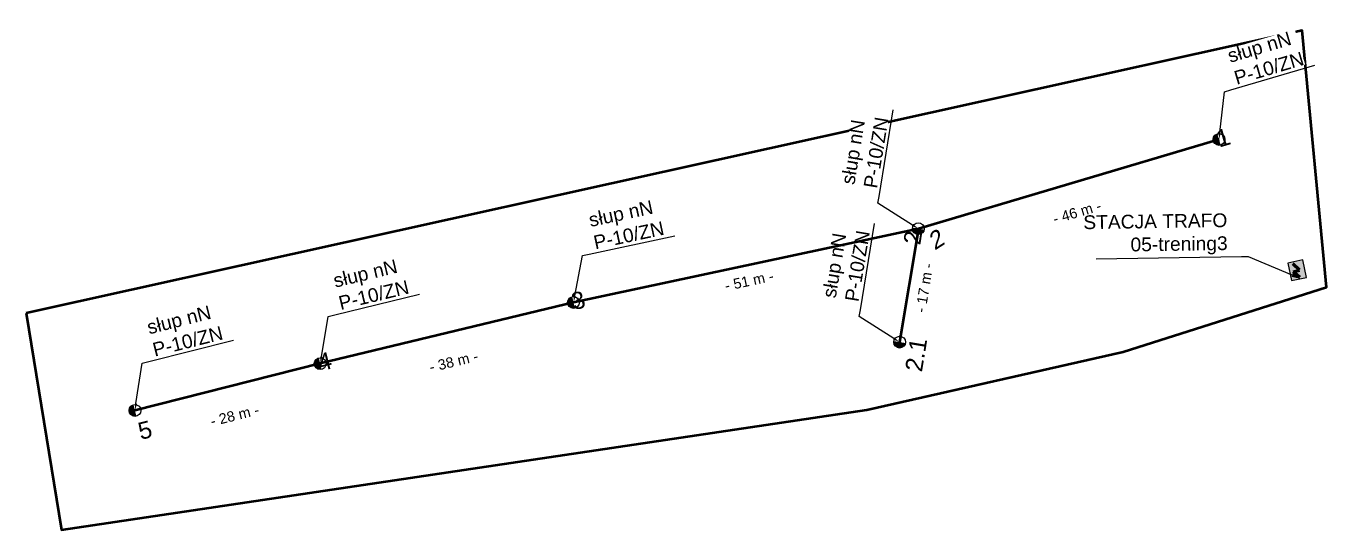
# Model space of a CAD drawing. Header units: metres. Extents: x 7531723 to 15066081, y 5784574 to 11569750.
# Drawn here: x 7536478 to 7536667.6, y 5784690.1 to 5784763.3 of the extents above; entities that cross this region are included whole.
import ezdxf
from ezdxf import colors
from ezdxf.entities.mleader import LeaderData, LeaderLine
from ezdxf.enums import TextEntityAlignment as Align
from ezdxf.math import Vec2, Vec3

# ---------------------------------------------------------------- set-up
doc = ezdxf.new("R2010")
doc.units = ezdxf.units.M
for name, color, linetype, lineweight in [('!tele', 30, 'Continuous', 40), ('!trafo', 6, 'Continuous', 50), ('_MM LINIA Sn', 40, 'Continuous', 30), ('_numery', 7, 'Continuous', 40)]:
    doc.layers.add(name, color=color, linetype=linetype, lineweight=lineweight)
for name, color, linetype in [('!wymiary', 7, 'Continuous'), ('_MM opisy', 7, 'Continuous'), ('_MM slupy', 5, 'Continuous'), ('_mm trafo', 3, 'Continuous'), ('_numery_05-trening3_1', 7, 'Continuous')]:
    doc.layers.add(name, color=color, linetype=linetype)
doc.layers.add('_arkusze model', color=7, linetype='Continuous', lineweight=50, plot=False)
doc.layers.add('_kontrola_05-trening3_1', color=6, linetype='Continuous', lineweight=50, plot=False)
doc.layers.get('0').off()
doc.styles.get("Standard").update_dxf_attribs({"font": 'arial.ttf'})
doc.dimstyles.new('opis linie', dxfattribs={"dimtxt": 1.5, "dimasz": 2.5, "dimexe": 1.25, "dimexo": 0.625, "dimgap": 2.5, "dimtad": 4, "dimdec": 0, "dimtxsty": 'Standard', "dimcen": 2.5, "dimse1": 1, "dimse2": 1, "dimsd1": 1, "dimsd2": 1, "dimclrt": 256, "dimazin": 3, "dimtfac": 1, "dimtdec": 0, "dimtmove": 0, "dimatfit": 3, "dimtfill": 1})

# ---------------------------------------------------------------- blocks, each defined once
blk = doc.blocks.new('trafo')
at = {"layer": '_mm trafo'}
h = blk.add_hatch(color=256, dxfattribs=at)
h.dxf.hatch_style = 1
h.paths.add_polyline_path([(-1.15, 1.02), (-0.52, -1.51), (1.64, -0.96), (1.01, 1.59)])
at = {"layer": '_MM LINIA Sn', "color": 2, "lineweight": 60}
for p, q in [((0.58, 0.02), (-0.43, 0.9)), ((-0.32, -0.23), (0.58, 0.02)), ((0.58, -0.92), (-0.32, -0.23)), ((0.55, -0.72), (0.41, -0.9)), ((0.41, -0.9), (0.58, -0.92)), ((0.58, -0.92), (0.55, -0.72))]:
    blk.add_line(p, q, dxfattribs=at)
at = {"layer": '_mm trafo', "flags": 128}
blk.add_lwpolyline([(-0.52, -1.52), (1.64, -0.96), (0.98, 1.58), (-1.17, 0.99), (-0.52, -1.52)], close=True, dxfattribs=at)
blk = doc.blocks.new('ZN')
at = {"layer": '_MM slupy', "transparency": 33554687}
h = blk.add_hatch(color=256, dxfattribs=at)
h.dxf.hatch_style = 1
h.paths.add_polyline_path([(0, -0.86), (0, 0.86, 1)])
at = {"layer": '_MM slupy'}
blk.add_circle((0, 0), 0.857, dxfattribs=at)
blk = doc.blocks.new('*D148')
at = {"layer": 'Defpoints', "color": 0}
for p in [(7536607.86, 5784733.84), (7536604.15, 5784717.52), (7536605.14, 5784717.36)]:
    blk.add_point(p, dxfattribs=at)
at = {"layer": '!wymiary', "insert": (7536608.72, 5784725.23), "char_height": 1.5, "attachment_point": 5, "rotation": 80.6279, "bg_fill": 3, "box_fill_scale": 1.1, "bg_fill_color": 9, "bg_fill_true_color": 13158600, "bg_fill_transparency": 0}
blk.add_mtext('\\A1;- 17 m -', dxfattribs=at)
blk = doc.blocks.new('*D149')
at = {"layer": 'Defpoints', "color": 0}
for p in [(7536520.83, 5784714.24), (7536521.07, 5784713.27), (7536493.87, 5784707.43)]:
    blk.add_point(p, dxfattribs=at)
at = {"layer": '!wymiary', "insert": (7536508.39, 5784706.7), "char_height": 1.5, "attachment_point": 5, "rotation": 14.1782, "bg_fill": 3, "box_fill_scale": 1.1, "bg_fill_color": 9, "bg_fill_true_color": 13158600, "bg_fill_transparency": 0}
blk.add_mtext('\\A1;- 28 m -', dxfattribs=at)
blk = doc.blocks.new('*D150')
at = {"layer": 'Defpoints', "color": 0}
for p in [(7536557.68, 5784723.12), (7536557.91, 5784722.15), (7536520.83, 5784714.24)]:
    blk.add_point(p, dxfattribs=at)
at = {"layer": '!wymiary', "insert": (7536540.25, 5784714.53), "char_height": 1.5, "attachment_point": 5, "rotation": 13.5472, "bg_fill": 3, "box_fill_scale": 1.1, "bg_fill_color": 9, "bg_fill_true_color": 13158600, "bg_fill_transparency": 0}
blk.add_mtext('\\A1;- 38 m -', dxfattribs=at)
blk = doc.blocks.new('*D151')
at = {"layer": 'Defpoints', "color": 0}
for p in [(7536607.65, 5784734.82), (7536607.86, 5784733.84), (7536557.68, 5784723.12)]:
    blk.add_point(p, dxfattribs=at)
at = {"layer": '!wymiary', "insert": (7536583.24, 5784726.26), "char_height": 1.5, "attachment_point": 5, "rotation": 12.0589, "bg_fill": 3, "box_fill_scale": 1.1, "bg_fill_color": 9, "bg_fill_true_color": 13158600, "bg_fill_transparency": 0}
blk.add_mtext('\\A1;- 51 m -', dxfattribs=at)
blk = doc.blocks.new('*D152')
at = {"layer": 'Defpoints', "color": 0}
for p in [(7536651.61, 5784746.81), (7536651.89, 5784745.85), (7536607.86, 5784733.84)]:
    blk.add_point(p, dxfattribs=at)
at = {"layer": '!wymiary', "insert": (7536630.95, 5784736.23), "char_height": 1.5, "attachment_point": 5, "rotation": 16.5128, "bg_fill": 3, "box_fill_scale": 1.1, "bg_fill_color": 9, "bg_fill_true_color": 13158600, "bg_fill_transparency": 0}
blk.add_mtext('\\A1;- 46 m -', dxfattribs=at)
blk = doc.blocks.new('q')
at = {"layer": '_MM slupy'}
blk.add_blockref('ZN', (0, 0), dxfattribs=at)
at = {"layer": '_MM opisy'}
ml = blk.add_multileader_mtext('Standard', dxfattribs=at)
ml.set_content('\\pxql;słup nN\\PP-10/ZN', color=256)
ml.set_leader_properties()
ml.build(insert=Vec2(0, 0))
ml.multileader.update_dxf_attribs({"has_text_frame": 1, "text_left_attachment_type": 5, "text_right_attachment_type": 5, "dogleg_length": 1, "arrow_head_size": 1})
ctx = ml.context
ctx.base_point, ctx.char_height, ctx.arrow_head_size, ctx.landing_gap_size, ctx.plane_origin = Vec3(3.71, 6.41), 2, 1, 1, Vec3(1.72, -1.42)
ctx.left_attachment, ctx.right_attachment = 5, 5
notes = []
notes.append((ctx, [(0, (1, 1, 0), (2.71, 6.41), (1, 0), 1, [(0, [(0, 0), (2.71, 6.41)], 0, [])])]))
ctx.mtext.insert, ctx.mtext.flow_direction = Vec3(4.71, 12.21), 5
ctx.mtext.has_bg_fill, ctx.mtext.bg_color, ctx.mtext.bg_scale_factor, ctx.mtext.bg_transparency, ctx.mtext.use_window_bg_color = 1, -1023410175, 1, 0, 1
for ctx, leaders in notes:
    for number, flags, end, landing, length, lines in leaders:
        leader = LeaderData()
        leader.index, (leader.has_last_leader_line, leader.has_dogleg_vector, leader.attachment_direction) = number, flags
        leader.last_leader_point, leader.dogleg_vector, leader.dogleg_length = Vec3(end), Vec3(landing), length
        for number, points, colour, breaks in lines:
            line = LeaderLine()
            line.index, line.vertices, line.color, line.breaks = number, Vec3.list(points), colors.encode_raw_color(colour), breaks
            leader.lines.append(line)
        ctx.leaders.append(leader)

msp = doc.modelspace()

# ---------------------------------------------------------------- linework, layer by layer
at = {"layer": '!tele'}
for points in [[(7536493.87, 5784707.43), (7536520.83, 5784714.24), (7536557.68, 5784723.12), (7536607.86, 5784733.84), (7536651.61, 5784746.81)], [(7536607.86, 5784733.84), (7536605.14, 5784717.36)]]:
    msp.add_lwpolyline(points, dxfattribs=at)
at = {"layer": '!trafo'}
msp.add_lwpolyline([(7536478.03, 5784721.59), (7536483.2, 5784690.07), (7536600.36, 5784707.51), (7536637.64, 5784715.94), (7536667.26, 5784725.36), (7536663.73, 5784762.63)], close=True, dxfattribs=at)

# ---------------------------------------------------------------- block references
at = {"layer": '_arkusze model', "rotation": 357.3066721443945}
msp.add_blockref('trafo', (7536662.74, 5784727.8), dxfattribs=at)

# ---------------------------------------------------------------- next in the draw order: block references
for p, rotation in [((7536651.61, 5784746.81), 16.512833066073), ((7536607.86, 5784733.84), 80.62790729203294), ((7536557.68, 5784723.12), 12.05888287968807), ((7536520.83, 5784714.24), 13.54723086355046), ((7536493.87, 5784707.43), 14.17819060574154)]:
    msp.add_blockref('q', p, dxfattribs=dict(rotation=rotation))

# ---------------------------------------------------------------- next in the draw order: leaders
at = {"layer": '_mm trafo', "color": 3}
ml = msp.add_multileader_mtext('Standard', dxfattribs=at)
ml.set_content('STACJA TRAFO\\P05-trening3', color=3)
ml.set_leader_properties()
ml.build(insert=Vec2(0, 0))
ml.multileader.update_dxf_attribs({"has_text_frame": 1, "text_left_attachment_type": 5, "text_right_attachment_type": 5, "dogleg_length": 1, "arrow_head_size": 1.5})
ctx = ml.context
ctx.base_point, ctx.char_height, ctx.arrow_head_size, ctx.plane_origin, ctx.plane_x_axis, ctx.plane_y_axis = Vec3(7536630.19, 5784729.37), 2, 1.5, Vec3(7536666.88, 5784695.7), Vec3(0.999891, 0.014731), Vec3(-0.014731, 0.999891)
ctx.left_attachment, ctx.right_attachment, ctx.text_align_type, ctx.attachment_type = 5, 5, 2, 2
notes = []
notes.append((ctx, [(0, (1, 1, 0), (7536655.89, 5784729.75), (-0.999891, -0.014731), 1, [(0, [(7536663.64, 5784726.51)], 0, [])])]))
ctx.mtext.insert, ctx.mtext.text_direction, ctx.mtext.rotation, ctx.mtext.alignment, ctx.mtext.flow_direction = Vec3(7536652.8, 5784736.08), Vec3(0.999891, 0.014731), 6.129723, 3, 5
ctx.mtext.has_bg_fill, ctx.mtext.bg_color, ctx.mtext.bg_scale_factor, ctx.mtext.bg_transparency, ctx.mtext.use_window_bg_color = 1, -1073741824, 1, 0, 1
for ctx, leaders in notes:
    for number, flags, end, landing, length, lines in leaders:
        leader = LeaderData()
        leader.index, (leader.has_last_leader_line, leader.has_dogleg_vector, leader.attachment_direction) = number, flags
        leader.last_leader_point, leader.dogleg_vector, leader.dogleg_length = Vec3(end), Vec3(landing), length
        for number, points, colour, breaks in lines:
            line = LeaderLine()
            line.index, line.vertices, line.color, line.breaks = number, Vec3.list(points), colors.encode_raw_color(colour), breaks
            leader.lines.append(line)
        ctx.leaders.append(leader)

# ---------------------------------------------------------------- next in the draw order: block references
at = {"rotation": 80.62790729203294}
msp.add_blockref('q', (7536605.14, 5784717.36), dxfattribs=at)

# ---------------------------------------------------------------- next in the draw order: dimensions: what is measured, and where the dimension line sits
at = {"layer": '!wymiary'}
dim = msp.add_aligned_dim(p1=(7536493.87, 5784707.43), p2=(7536520.83, 5784714.24), distance=-1, dimstyle='opis linie', dxfattribs=at)
dim.commit()
dim.dimension.update_dxf_attribs({"geometry": '*D149', "text_midpoint": (7536508.39, 5784706.7)})

# ---------------------------------------------------------------- next in the draw order: texts
at = {"layer": '_numery_05-trening3_1', "color": 7}
msp.add_text('5', height=2.5, rotation=14.1782, dxfattribs=at).set_placement((7536495.03, 5784705.8), align=Align.TOP_CENTER)

# ---------------------------------------------------------------- next in the draw order: dimensions: what is measured, and where the dimension line sits
at = {"layer": '!wymiary'}
for p1, p2, picture, middle in [((7536607.86, 5784733.84), (7536605.14, 5784717.36), '*D148', (7536608.72, 5784725.23)), ((7536520.83, 5784714.24), (7536557.68, 5784723.12), '*D150', (7536540.25, 5784714.53))]:
    dim = msp.add_aligned_dim(p1=p1, p2=p2, distance=-1, dimstyle='opis linie', dxfattribs=at)
    dim.commit()
    dim.dimension.update_dxf_attribs({"geometry": picture, "text_midpoint": middle})

# ---------------------------------------------------------------- next in the draw order: linework, layer by layer
at = {"layer": '_kontrola_05-trening3_1', "color": 6}
msp.add_lwpolyline([(7536520.83, 5784714.24), (7536493.87, 5784707.43)], dxfattribs=at)

# ---------------------------------------------------------------- next in the draw order: texts
at = {"layer": '_numery_05-trening3_1', "color": 7}
msp.add_text('2.1', height=2.5, rotation=80.6279, dxfattribs=at).set_placement((7536606.3, 5784715.73), align=Align.TOP_CENTER)
msp.add_text('4', height=2.5, rotation=14.1782, dxfattribs=at).set_placement((7536521.98, 5784712.61), align=Align.BOTTOM_CENTER)

# ---------------------------------------------------------------- next in the draw order: dimensions: what is measured, and where the dimension line sits
at = {"layer": '!wymiary'}
dim = msp.add_aligned_dim(p1=(7536557.68, 5784723.12), p2=(7536607.86, 5784733.84), distance=1, dimstyle='opis linie', dxfattribs=at)
dim.commit()
dim.dimension.update_dxf_attribs({"geometry": '*D151', "text_midpoint": (7536583.24, 5784726.26)})

# ---------------------------------------------------------------- next in the draw order: linework, layer by layer
at = {"layer": '_kontrola_05-trening3_1', "color": 6}
msp.add_lwpolyline([(7536557.68, 5784723.12), (7536520.83, 5784714.24)], dxfattribs=at)

# ---------------------------------------------------------------- next in the draw order: texts
at = {"layer": '_numery_05-trening3_1', "color": 7}
msp.add_text('3', height=2.5, rotation=13.5472, dxfattribs=at).set_placement((7536558.84, 5784721.49), align=Align.BOTTOM_CENTER)

# ---------------------------------------------------------------- next in the draw order: dimensions: what is measured, and where the dimension line sits
at = {"layer": '!wymiary'}
dim = msp.add_aligned_dim(p1=(7536607.86, 5784733.84), p2=(7536651.61, 5784746.81), distance=-1, dimstyle='opis linie', dxfattribs=at)
dim.commit()
dim.dimension.update_dxf_attribs({"geometry": '*D152', "text_midpoint": (7536630.95, 5784736.23)})

# ---------------------------------------------------------------- next in the draw order: linework, layer by layer
at = {"layer": '_kontrola_05-trening3_1', "color": 6}
for points in [[(7536651.61, 5784746.81), (7536607.86, 5784733.84)], [(7536607.86, 5784733.84), (7536557.68, 5784723.12)], [(7536607.86, 5784733.84), (7536605.14, 5784717.36)]]:
    msp.add_lwpolyline(points, dxfattribs=at)

# ---------------------------------------------------------------- next in the draw order: texts
at = {"layer": '_numery', "oblique": 10}
msp.add_text('2', height=2.5, rotation=33.1474, dxfattribs=at).set_placement((7536610.24, 5784730.64))
at = {"layer": '_numery_05-trening3_1', "color": 7}
for s, rotation, p in [('1', 16.5128, (7536652.77, 5784745.18)), ('2', 80.6279, (7536609.02, 5784732.21))]:
    msp.add_text(s, height=2.5, rotation=rotation, dxfattribs=at).set_placement(p, align=Align.BOTTOM_CENTER)

doc.saveas('drawing.dxf')
